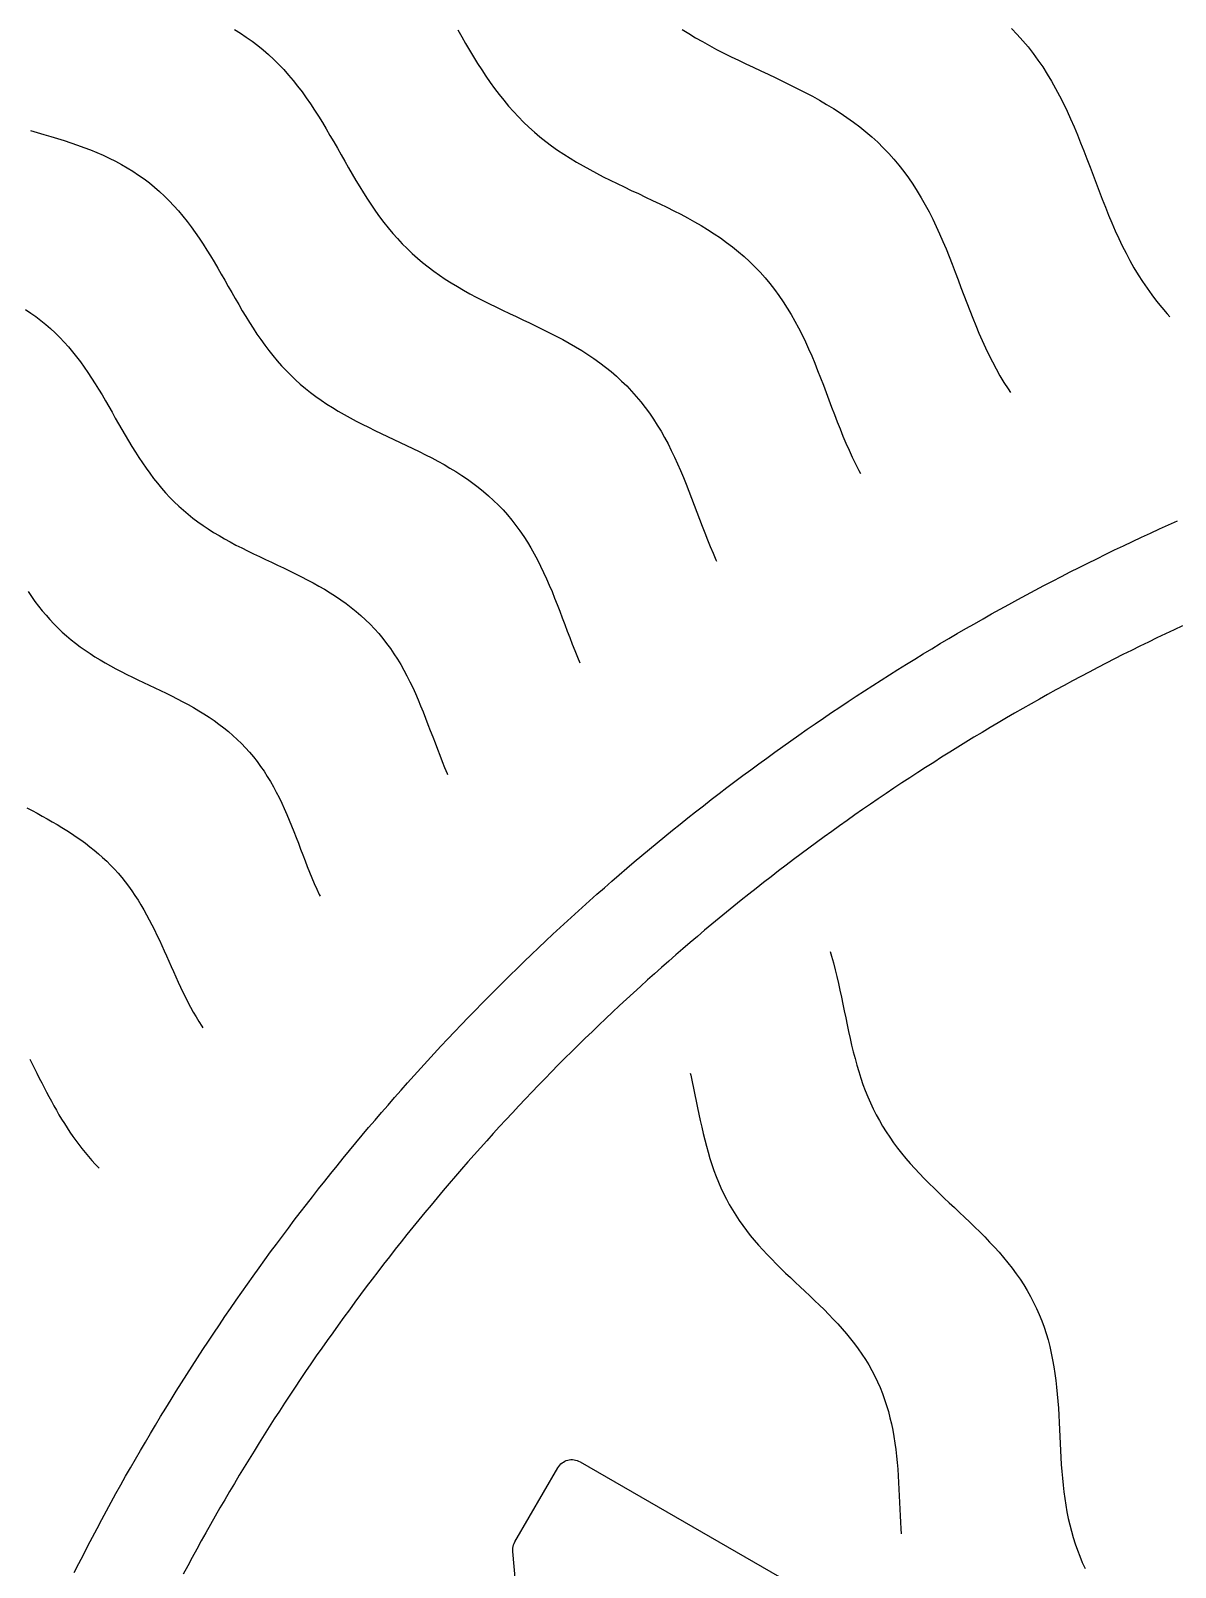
# Model space of a CAD drawing. Header units: millimetres. Extents: x -17.8 to 17.8, y -17.8 to 17.8.
# Drawn here: x 3.286 to 5.396, y 1.893 to 4.726 of the extents above; entities that cross this region are included whole.
import ezdxf

# ---------------------------------------------------------------- set-up
doc = ezdxf.new("R2010")
doc.units = ezdxf.units.MM
for name, color, linetype in [('ALTIN', 2, 'Continuous'), ('DOKU', 8, 'Continuous'), ('KESIM', 1, 'Continuous')]:
    doc.layers.add(name, color=color, linetype=linetype)

msp = doc.modelspace()

# ---------------------------------------------------------------- linework, layer by layer
at = {"layer": 'ALTIN'}
for points in [[(3.366, 1.8832), (3.3742, 1.8995), (3.3826, 1.9157), (3.3909, 1.932), (3.3994, 1.9481), (3.4079, 1.9643), (3.4166, 1.9804), (3.4252, 1.9964), (3.434, 2.0125), (3.4428, 2.0284), (3.4517, 2.0444), (3.4606, 2.0603), (3.4697, 2.0762), (3.4787, 2.092), (3.4879, 2.1078), (3.4971, 2.1235), (3.5064, 2.1393), (3.5158, 2.1549), (3.5252, 2.1705), (3.5348, 2.1861), (3.5443, 2.2017), (3.554, 2.2172), (3.5637, 2.2326), (3.5735, 2.2481), (3.5833, 2.2634), (3.5932, 2.2788), (3.6032, 2.2941), (3.6132, 2.3093), (3.6233, 2.3245), (3.6335, 2.3397), (3.6437, 2.3548), (3.6541, 2.3698), (3.6644, 2.3849), (3.6749, 2.3998), (3.6854, 2.4148), (3.6959, 2.4297), (3.7066, 2.4445), (3.7173, 2.4593), (3.728, 2.474), (3.7389, 2.4887), (3.7498, 2.5034), (3.7607, 2.518), (3.7717, 2.5326), (3.7828, 2.5471), (3.794, 2.5615), (3.8052, 2.5759), (3.8164, 2.5903), (3.8278, 2.6046), (3.8392, 2.6189), (3.8506, 2.6331), (3.8621, 2.6472), (3.8737, 2.6614), (3.8854, 2.6754), (3.8971, 2.6894), (3.9088, 2.7034), (3.9207, 2.7173), (3.9325, 2.7311), (3.9445, 2.745), (3.9565, 2.7587), (3.9686, 2.7724), (3.9807, 2.786), (3.9929, 2.7996), (4.0051, 2.8132), (4.0174, 2.8267), (4.0298, 2.8401), (4.0422, 2.8535), (4.0547, 2.8668), (4.0672, 2.8801), (4.0798, 2.8933), (4.0925, 2.9065), (4.1052, 2.9196), (4.118, 2.9326), (4.1308, 2.9456), (4.1437, 2.9585), (4.1566, 2.9714), (4.1696, 2.9842), (4.1826, 2.997), (4.1957, 3.0097), (4.2089, 3.0224), (4.2221, 3.035), (4.2354, 3.0475), (4.2487, 3.06), (4.2621, 3.0724), (4.2755, 3.0848), (4.289, 3.0971), (4.3026, 3.1093), (4.3162, 3.1215), (4.3298, 3.1336), (4.3435, 3.1457), (4.3572, 3.1577), (4.3711, 3.1697), (4.3849, 3.1815), (4.3988, 3.1934), (4.4128, 3.2051), (4.4268, 3.2168), (4.4408, 3.2285), (4.455, 3.2401), (4.4691, 3.2516), (4.4833, 3.263), (4.4976, 3.2744), (4.5119, 3.2858), (4.5263, 3.297), (4.5407, 3.3082), (4.5551, 3.3194), (4.5696, 3.3305), (4.5842, 3.3415), (4.5988, 3.3524), (4.6135, 3.3633), (4.6282, 3.3742), (4.6429, 3.3849), (4.6577, 3.3956), (4.6725, 3.4063), (4.6874, 3.4168), (4.7024, 3.4273), (4.7173, 3.4378), (4.7324, 3.4481), (4.7474, 3.4585), (4.7625, 3.4687), (4.7777, 3.4789), (4.7929, 3.489), (4.8081, 3.499), (4.8234, 3.509), (4.8388, 3.5189), (4.8541, 3.5287), (4.8696, 3.5385), (4.885, 3.5482), (4.9005, 3.5579), (4.9161, 3.5674), (4.9317, 3.577), (4.9473, 3.5864), (4.9629, 3.5958), (4.9787, 3.6051), (4.9944, 3.6143), (5.0102, 3.6235), (5.026, 3.6325), (5.0419, 3.6416), (5.0578, 3.6505), (5.0738, 3.6594), (5.0897, 3.6682), (5.1058, 3.677), (5.1218, 3.6856), (5.1379, 3.6943), (5.1541, 3.7028), (5.1702, 3.7113), (5.1865, 3.7196), (5.2027, 3.728), (5.219, 3.7362), (5.2353, 3.7444), (5.2517, 3.7525), (5.2681, 3.7606), (5.2845, 3.7685), (5.3009, 3.7764), (5.3174, 3.7842), (5.334, 3.792), (5.3505, 3.7997), (5.3671, 3.8073), (5.3838, 3.8148), (5.4004, 3.8223)], [(5.41, 3.6289), (5.3942, 3.6214), (5.3784, 3.614), (5.3627, 3.6064), (5.347, 3.5988), (5.3313, 3.5911), (5.3156, 3.5833), (5.3, 3.5755), (5.2844, 3.5676), (5.2689, 3.5596), (5.2534, 3.5516), (5.2379, 3.5435), (5.2224, 3.5353), (5.207, 3.5271), (5.1917, 3.5188), (5.1763, 3.5104), (5.161, 3.502), (5.1458, 3.4935), (5.1305, 3.4849), (5.1153, 3.4763), (5.1002, 3.4676), (5.0851, 3.4588), (5.07, 3.45), (5.055, 3.4411), (5.04, 3.4321), (5.025, 3.4231), (5.0101, 3.414), (4.9952, 3.4048), (4.9804, 3.3956), (4.9656, 3.3863), (4.9509, 3.3769), (4.9361, 3.3675), (4.9215, 3.358), (4.9068, 3.3485), (4.8922, 3.3389), (4.8777, 3.3292), (4.8632, 3.3195), (4.8487, 3.3097), (4.8343, 3.2998), (4.8199, 3.2899), (4.8056, 3.2799), (4.7913, 3.2698), (4.7771, 3.2597), (4.7629, 3.2495), (4.7487, 3.2393), (4.7346, 3.229), (4.7205, 3.2186), (4.7065, 3.2082), (4.6925, 3.1977), (4.6786, 3.1872), (4.6647, 3.1766), (4.6509, 3.1659), (4.6371, 3.1552), (4.6233, 3.1444), (4.6097, 3.1336), (4.596, 3.1227), (4.5824, 3.1117), (4.5688, 3.1007), (4.5553, 3.0896), (4.5419, 3.0784), (4.5285, 3.0672), (4.5151, 3.056), (4.5018, 3.0447), (4.4885, 3.0333), (4.4753, 3.0219), (4.4622, 3.0104), (4.4491, 2.9988), (4.436, 2.9872), (4.423, 2.9756), (4.41, 2.9638), (4.3971, 2.9521), (4.3843, 2.9402), (4.3715, 2.9283), (4.3587, 2.9164), (4.346, 2.9044), (4.3334, 2.8923), (4.3208, 2.8802), (4.3082, 2.8681), (4.2958, 2.8559), (4.2833, 2.8436), (4.2709, 2.8313), (4.2586, 2.8189), (4.2463, 2.8064), (4.2341, 2.794), (4.222, 2.7814), (4.2099, 2.7688), (4.1978, 2.7562), (4.1858, 2.7435), (4.1739, 2.7307), (4.162, 2.7179), (4.1501, 2.7051), (4.1384, 2.6922), (4.1266, 2.6792), (4.115, 2.6662), (4.1034, 2.6531), (4.0918, 2.64), (4.0803, 2.6269), (4.0689, 2.6137), (4.0575, 2.6004), (4.0462, 2.5871), (4.035, 2.5737), (4.0238, 2.5603), (4.0126, 2.5469), (4.0015, 2.5334), (3.9905, 2.5198), (3.9795, 2.5062), (3.9686, 2.4925), (3.9578, 2.4789), (3.947, 2.4651), (3.9363, 2.4513), (3.9256, 2.4375), (3.915, 2.4236), (3.9045, 2.4097), (3.894, 2.3957), (3.8836, 2.3817), (3.8732, 2.3676), (3.8629, 2.3535), (3.8527, 2.3393), (3.8425, 2.3251), (3.8324, 2.3109), (3.8223, 2.2966), (3.8123, 2.2823), (3.8024, 2.2679), (3.7925, 2.2535), (3.7827, 2.239), (3.773, 2.2245), (3.7633, 2.21), (3.7537, 2.1954), (3.7442, 2.1807), (3.7347, 2.1661), (3.7253, 2.1513), (3.7159, 2.1366), (3.7066, 2.1218), (3.6974, 2.107), (3.6882, 2.0921), (3.6791, 2.0772), (3.6701, 2.0622), (3.6611, 2.0472), (3.6522, 2.0322), (3.6434, 2.0171), (3.6346, 2.002), (3.6259, 1.9869), (3.6173, 1.9717), (3.6087, 1.9564), (3.6002, 1.9412), (3.5918, 1.9259), (3.5834, 1.9105), (3.5751, 1.8952), (3.5669, 1.8798)], [(4.1921, 1.7282), (4.1748, 1.9217), (4.1747, 1.9247), (4.1749, 1.9278), (4.1754, 1.9308), (4.1762, 1.9337), (4.1774, 1.9366), (4.1787, 1.9393), (4.2578, 2.0762), (4.2594, 2.0787), (4.2612, 2.081), (4.2632, 2.0831), (4.2655, 2.085), (4.2679, 2.0867), (4.2705, 2.0881), (4.2732, 2.0893), (4.276, 2.0902), (4.2789, 2.0908), (4.2818, 2.0911), (4.2847, 2.0912), (4.2877, 2.0909), (4.2906, 2.0904), (4.2934, 2.0896), (4.2961, 2.0885), (4.2987, 2.0872), (4.9223, 1.7272)]]:
    msp.add_lwpolyline(points, dxfattribs=at)
at = {"layer": 'DOKU'}
for points in [[(3.6612, 4.7284), (3.6723, 4.7215), (3.6832, 4.7143), (3.6939, 4.7068), (3.7043, 4.6988), (3.7144, 4.6906), (3.7242, 4.682), (3.7338, 4.6731), (3.7431, 4.6638), (3.7522, 4.6543), (3.761, 4.6444), (3.7695, 4.6342), (3.7778, 4.6238), (3.7859, 4.6131), (3.7938, 4.6022), (3.8014, 4.5911), (3.8089, 4.5797), (3.8163, 4.5683), (3.8235, 4.5566), (3.8305, 4.5449), (3.8375, 4.533), (3.8444, 4.5211), (3.8512, 4.5092), (3.858, 4.4973), (3.8648, 4.4853), (3.8716, 4.4735), (3.8785, 4.4617), (3.8854, 4.4499), (3.8923, 4.4383), (3.8994, 4.4269), (3.9066, 4.4156), (3.9139, 4.4045), (3.9215, 4.3936), (3.9291, 4.3829), (3.937, 4.3725), (3.9451, 4.3623), (3.9534, 4.3524), (3.962, 4.3427), (3.9707, 4.3333), (3.9798, 4.3242), (3.9891, 4.3153), (3.9986, 4.3068), (4.0084, 4.2985), (4.0185, 4.2905), (4.0288, 4.2827), (4.0393, 4.2752), (4.0501, 4.2679), (4.0612, 4.2609), (4.0724, 4.2541), (4.0839, 4.2475), (4.0955, 4.241), (4.1073, 4.2347), (4.1193, 4.2286), (4.1314, 4.2225), (4.1436, 4.2166), (4.1559, 4.2107), (4.1683, 4.2048), (4.1807, 4.199), (4.1931, 4.1931), (4.2056, 4.1873), (4.218, 4.1813), (4.2303, 4.1753), (4.2426, 4.1692), (4.2548, 4.1629), (4.2668, 4.1565), (4.2787, 4.1499), (4.2904, 4.1432), (4.3019, 4.1362), (4.3132, 4.1289), (4.3242, 4.1215), (4.335, 4.1138), (4.3455, 4.1058), (4.3558, 4.0975), (4.3657, 4.0889), (4.3754, 4.0801), (4.3847, 4.071), (4.3937, 4.0615), (4.4024, 4.0518), (4.4108, 4.0418), (4.4189, 4.0314), (4.4266, 4.0209), (4.4341, 4.01), (4.4412, 3.9989), (4.448, 3.9875), (4.4546, 3.9759), (4.4609, 3.9641), (4.467, 3.9521), (4.4728, 3.9399), (4.4785, 3.9275), (4.4839, 3.915), (4.4892, 3.9024), (4.4943, 3.8897), (4.4994, 3.8769), (4.5043, 3.8641), (4.5092, 3.8512), (4.5141, 3.8384), (4.5189, 3.8255), (4.5238, 3.8127), (4.5287, 3.8), (4.5336, 3.7874), (4.5387, 3.7748), (4.5439, 3.7624), (4.5493, 3.7501), (4.5504, 3.7476)], [(4.0734, 4.7274), (4.0805, 4.7149), (4.0877, 4.7024), (4.095, 4.6901), (4.1024, 4.6779), (4.1098, 4.6658), (4.1174, 4.6539), (4.1252, 4.6422), (4.1331, 4.6307), (4.1412, 4.6195), (4.1495, 4.6085), (4.158, 4.5977), (4.1668, 4.5872), (4.1758, 4.577), (4.185, 4.5671), (4.1945, 4.5575), (4.2043, 4.5482), (4.2144, 4.5392), (4.2247, 4.5304), (4.2353, 4.522), (4.2462, 4.5138), (4.2573, 4.5059), (4.2687, 4.4983), (4.2803, 4.4908), (4.2922, 4.4836), (4.3042, 4.4767), (4.3165, 4.4699), (4.329, 4.4632), (4.3416, 4.4567), (4.3543, 4.4504), (4.3672, 4.4441), (4.3802, 4.4379), (4.3932, 4.4317), (4.4063, 4.4256), (4.4194, 4.4194), (4.4325, 4.4132), (4.4456, 4.407), (4.4586, 4.4006), (4.4715, 4.3942), (4.4844, 4.3876), (4.497, 4.3808), (4.5096, 4.3739), (4.5219, 4.3667), (4.534, 4.3594), (4.5459, 4.3518), (4.5575, 4.3439), (4.5689, 4.3357), (4.58, 4.3273), (4.5908, 4.3186), (4.6013, 4.3096), (4.6115, 4.3003), (4.6213, 4.2906), (4.6308, 4.2807), (4.64, 4.2704), (4.6488, 4.2599), (4.6573, 4.249), (4.6655, 4.2378), (4.6733, 4.2264), (4.6809, 4.2147), (4.6881, 4.2027), (4.695, 4.1905), (4.7017, 4.178), (4.7081, 4.1653), (4.7142, 4.1525), (4.7201, 4.1395), (4.7259, 4.1263), (4.7315, 4.113), (4.7369, 4.0996), (4.7422, 4.0861), (4.7474, 4.0726), (4.7525, 4.0591), (4.7576, 4.0455), (4.7627, 4.032), (4.7679, 4.0185), (4.773, 4.0051), (4.7783, 3.9917), (4.7836, 3.9785), (4.7891, 3.9654), (4.7948, 3.9525), (4.8006, 3.9397), (4.8066, 3.9271), (4.8128, 3.9148), (4.8157, 3.9094)], [(4.4872, 4.7286), (4.4995, 4.7208), (4.5119, 4.7132), (4.5246, 4.7059), (4.5375, 4.6987), (4.5506, 4.6917), (4.5639, 4.6849), (4.5773, 4.6782), (4.5908, 4.6716), (4.6044, 4.6651), (4.6181, 4.6586), (4.6319, 4.6522), (4.6457, 4.6457), (4.6595, 4.6392), (4.6732, 4.6326), (4.6869, 4.6259), (4.7005, 4.6191), (4.714, 4.6122), (4.7273, 4.6051), (4.7404, 4.5978), (4.7534, 4.5903), (4.7661, 4.5826), (4.7787, 4.5746), (4.7909, 4.5663), (4.8029, 4.5577), (4.8145, 4.5489), (4.8259, 4.5397), (4.8369, 4.5302), (4.8476, 4.5204), (4.8579, 4.5103), (4.8679, 4.4999), (4.8776, 4.4891), (4.8868, 4.478), (4.8958, 4.4665), (4.9044, 4.4548), (4.9126, 4.4428), (4.9205, 4.4305), (4.9281, 4.4179), (4.9354, 4.405), (4.9424, 4.3919), (4.9491, 4.3786), (4.9556, 4.3651), (4.9618, 4.3514), (4.9679, 4.3376), (4.9737, 4.3236), (4.9794, 4.3095), (4.985, 4.2953), (4.9905, 4.2811), (4.9959, 4.2669), (5.0012, 4.2526), (5.0066, 4.2384), (5.012, 4.2242), (5.0174, 4.2101), (5.0229, 4.1961), (5.0286, 4.1822), (5.0343, 4.1685), (5.0402, 4.1549), (5.0464, 4.1414), (5.0527, 4.1282), (5.0592, 4.1152), (5.0661, 4.1024), (5.0731, 4.0899), (5.0805, 4.0775), (5.0882, 4.0655), (5.0925, 4.0591)], [(5.0945, 4.73), (5.105, 4.719), (5.1151, 4.7077), (5.1249, 4.6961), (5.1342, 4.6841), (5.1432, 4.6718), (5.1519, 4.6592), (5.1602, 4.6462), (5.1681, 4.633), (5.1758, 4.6196), (5.1831, 4.6058), (5.1902, 4.5919), (5.1969, 4.5777), (5.2035, 4.5633), (5.2098, 4.5488), (5.216, 4.5342), (5.2219, 4.5194), (5.2278, 4.5045), (5.2335, 4.4896), (5.2392, 4.4747), (5.2448, 4.4598), (5.2505, 4.4448), (5.2561, 4.43), (5.2618, 4.4152), (5.2676, 4.4005), (5.2735, 4.3859), (5.2795, 4.3715), (5.2857, 4.3572), (5.2921, 4.3432), (5.2988, 4.3293), (5.3057, 4.3156), (5.3128, 4.3022), (5.3202, 4.2891), (5.328, 4.2761), (5.336, 4.2635), (5.3444, 4.2511), (5.3531, 4.239), (5.3621, 4.2272), (5.3715, 4.2156), (5.3813, 4.2043), (5.3864, 4.1987)], [(3.285, 4.5422), (3.2975, 4.5386), (3.31, 4.5349), (3.3224, 4.5312), (3.3349, 4.5274), (3.3472, 4.5235), (3.3595, 4.5195), (3.3717, 4.5153), (3.3838, 4.5109), (3.3957, 4.5063), (3.4075, 4.5014), (3.4191, 4.4964), (3.4305, 4.491), (3.4418, 4.4854), (3.4528, 4.4795), (3.4636, 4.4733), (3.4741, 4.4668), (3.4845, 4.4599), (3.4946, 4.4528), (3.5044, 4.4453), (3.5139, 4.4375), (3.5233, 4.4293), (3.5323, 4.4209), (3.5411, 4.4122), (3.5497, 4.4031), (3.558, 4.3938), (3.5661, 4.3842), (3.5739, 4.3743), (3.5816, 4.3642), (3.589, 4.3539), (3.5963, 4.3433), (3.6034, 4.3326), (3.6103, 4.3217), (3.6171, 4.3107), (3.6238, 4.2996), (3.6304, 4.2884), (3.6369, 4.2772), (3.6434, 4.2659), (3.6498, 4.2546), (3.6563, 4.2433), (3.6627, 4.2321), (3.6692, 4.2209), (3.6757, 4.2098), (3.6823, 4.1988), (3.689, 4.188), (3.6958, 4.1773), (3.7027, 4.1668), (3.7098, 4.1565), (3.7171, 4.1464), (3.7246, 4.1365), (3.7322, 4.1269), (3.7401, 4.1175), (3.7482, 4.1084), (3.7565, 4.0995), (3.765, 4.0908), (3.7738, 4.0825), (3.7828, 4.0744), (3.7921, 4.0665), (3.8016, 4.0589), (3.8114, 4.0516), (3.8214, 4.0445), (3.8316, 4.0376), (3.842, 4.031), (3.8526, 4.0245), (3.8635, 4.0183), (3.8745, 4.0122), (3.8857, 4.0062), (3.897, 4.0004), (3.9084, 3.9947), (3.92, 3.989), (3.9316, 3.9834), (3.9434, 3.9779), (3.9551, 3.9724), (3.9669, 3.9669), (3.9786, 3.9613), (3.9904, 3.9557), (4.002, 3.95), (4.0137, 3.9442), (4.0252, 3.9383), (4.0365, 3.9322), (4.0478, 3.926), (4.0588, 3.9196), (4.0697, 3.913), (4.0804, 3.9061), (4.0909, 3.8991), (4.1011, 3.8918), (4.111, 3.8842), (4.1207, 3.8764), (4.1301, 3.8683), (4.1393, 3.8599), (4.1481, 3.8513), (4.1566, 3.8423), (4.1649, 3.8331), (4.1728, 3.8237), (4.1804, 3.8139), (4.1877, 3.8039), (4.1948, 3.7936), (4.2015, 3.7831), (4.208, 3.7723), (4.2142, 3.7614), (4.2202, 3.7502), (4.2259, 3.7388), (4.2315, 3.7273), (4.2368, 3.7156), (4.242, 3.7038), (4.247, 3.6918), (4.2518, 3.6798), (4.2566, 3.6677), (4.2613, 3.6556), (4.2659, 3.6434), (4.2705, 3.6312), (4.275, 3.6191), (4.2796, 3.607), (4.2843, 3.5949), (4.289, 3.583), (4.2938, 3.5711), (4.2981, 3.5607)], [(3.276, 4.212), (3.2857, 4.2055), (3.2952, 4.1988), (3.3045, 4.1917), (3.3135, 4.1844), (3.3223, 4.1767), (3.3308, 4.1687), (3.3391, 4.1605), (3.3472, 4.1519), (3.3551, 4.1431), (3.3627, 4.1341), (3.3701, 4.1248), (3.3773, 4.1152), (3.3843, 4.1055), (3.3912, 4.0956), (3.3979, 4.0855), (3.4044, 4.0752), (3.4108, 4.0648), (3.4171, 4.0544), (3.4233, 4.0438), (3.4295, 4.0332), (3.4356, 4.0225), (3.4416, 4.0119), (3.4477, 4.0013), (3.4538, 3.9907), (3.4599, 3.9801), (3.466, 3.9697), (3.4722, 3.9593), (3.4786, 3.9491), (3.485, 3.9391), (3.4915, 3.9292), (3.4982, 3.9194), (3.5051, 3.9099), (3.5121, 3.9006), (3.5193, 3.8915), (3.5267, 3.8826), (3.5344, 3.874), (3.5422, 3.8656), (3.5503, 3.8575), (3.5585, 3.8496), (3.5671, 3.842), (3.5758, 3.8346), (3.5848, 3.8274), (3.594, 3.8205), (3.6034, 3.8138), (3.613, 3.8073), (3.6229, 3.801), (3.6329, 3.795), (3.6431, 3.789), (3.6535, 3.7833), (3.664, 3.7777), (3.6747, 3.7722), (3.6855, 3.7668), (3.6964, 3.7615), (3.7074, 3.7562), (3.7184, 3.751), (3.7295, 3.7458), (3.7406, 3.7406), (3.7517, 3.7354), (3.7628, 3.7301), (3.7738, 3.7247), (3.7847, 3.7192), (3.7956, 3.7136), (3.8063, 3.7079), (3.8169, 3.702), (3.8273, 3.696), (3.8376, 3.6898), (3.8477, 3.6833), (3.8575, 3.6767), (3.8671, 3.6698), (3.8765, 3.6626), (3.8857, 3.6553), (3.8945, 3.6476), (3.9032, 3.6397), (3.9115, 3.6316), (3.9195, 3.6232), (3.9273, 3.6145), (3.9348, 3.6055), (3.942, 3.5963), (3.9489, 3.5869), (3.9555, 3.5772), (3.9619, 3.5673), (3.968, 3.5571), (3.9739, 3.5468), (3.9795, 3.5363), (3.9849, 3.5255), (3.9901, 3.5147), (3.9951, 3.5036), (4, 3.4925), (4.0047, 3.4812), (4.0093, 3.4699), (4.0138, 3.4585), (4.0182, 3.447), (4.0225, 3.4356), (4.0269, 3.4241), (4.0312, 3.4127), (4.0355, 3.4012), (4.0399, 3.3899), (4.0443, 3.3786), (4.0489, 3.3674), (4.0535, 3.3563), (4.0543, 3.3546)], [(3.2806, 3.6918), (3.287, 3.6827), (3.2934, 3.6738), (3.3, 3.6651), (3.3068, 3.6565), (3.3138, 3.6482), (3.321, 3.6401), (3.3284, 3.6323), (3.3359, 3.6246), (3.3437, 3.6172), (3.3517, 3.61), (3.3599, 3.6031), (3.3684, 3.5964), (3.377, 3.5898), (3.3858, 3.5835), (3.3949, 3.5774), (3.4041, 3.5715), (3.4135, 3.5658), (3.4231, 3.5602), (3.4328, 3.5547), (3.4426, 3.5494), (3.4526, 3.5442), (3.4628, 3.5391), (3.473, 3.5341), (3.4832, 3.5291), (3.4936, 3.5242), (3.5039, 3.5193), (3.5143, 3.5143), (3.5247, 3.5094), (3.5351, 3.5043), (3.5454, 3.4993), (3.5556, 3.4941), (3.5658, 3.4888), (3.5758, 3.4834), (3.5857, 3.4778), (3.5955, 3.4721), (3.6051, 3.4662), (3.6145, 3.4602), (3.6238, 3.4539), (3.6328, 3.4474), (3.6416, 3.4407), (3.6502, 3.4337), (3.6585, 3.4265), (3.6666, 3.4191), (3.6744, 3.4115), (3.6819, 3.4035), (3.6892, 3.3954), (3.6963, 3.387), (3.703, 3.3784), (3.7095, 3.3695), (3.7158, 3.3604), (3.7218, 3.3511), (3.7275, 3.3416), (3.7331, 3.3319), (3.7384, 3.322), (3.7435, 3.312), (3.7484, 3.3018), (3.7532, 3.2915), (3.7578, 3.281), (3.7623, 3.2705), (3.7666, 3.2599), (3.7709, 3.2492), (3.7751, 3.2385), (3.7792, 3.2278), (3.7833, 3.217), (3.7874, 3.2063), (3.7915, 3.1956), (3.7957, 3.185), (3.7999, 3.1744), (3.8042, 3.1639), (3.8086, 3.1536), (3.8131, 3.1433), (3.8178, 3.1332), (3.8192, 3.1302)], [(3.2787, 3.2931), (3.288, 3.288), (3.2973, 3.283), (3.3066, 3.2779), (3.3159, 3.2727), (3.325, 3.2675), (3.3341, 3.2622), (3.3432, 3.2568), (3.3521, 3.2512), (3.3609, 3.2456), (3.3696, 3.2398), (3.3781, 3.2338), (3.3865, 3.2277), (3.3947, 3.2214), (3.4027, 3.215), (3.4106, 3.2083), (3.4182, 3.2015), (3.4257, 3.1945), (3.4329, 3.1873), (3.44, 3.1799), (3.4468, 3.1723), (3.4534, 3.1645), (3.4598, 3.1565), (3.466, 3.1483), (3.472, 3.14), (3.4778, 3.1315), (3.4835, 3.1228), (3.4889, 3.114), (3.4942, 3.105), (3.4993, 3.0959), (3.5042, 3.0867), (3.509, 3.0773), (3.5137, 3.0679), (3.5183, 3.0584), (3.5228, 3.0489), (3.5272, 3.0392), (3.5316, 3.0296), (3.5359, 3.0199), (3.5402, 3.0103), (3.5445, 3.0006), (3.5487, 2.991), (3.5531, 2.9814), (3.5574, 2.9718), (3.5618, 2.9624), (3.5663, 2.953), (3.5709, 2.9436), (3.5756, 2.9344), (3.5804, 2.9253), (3.5854, 2.9164), (3.5905, 2.9075), (3.5957, 2.8988), (3.6012, 2.8902), (3.603, 2.8875)], [(4.7598, 3.0283), (4.7624, 3.0194), (4.7659, 3.007), (4.7691, 2.9946), (4.7722, 2.982), (4.7751, 2.9694), (4.7779, 2.9567), (4.7807, 2.944), (4.7833, 2.9312), (4.7859, 2.9185), (4.7886, 2.9058), (4.7912, 2.8931), (4.7939, 2.8805), (4.7967, 2.8679), (4.7996, 2.8554), (4.8026, 2.8431), (4.8058, 2.8308), (4.8091, 2.8187), (4.8127, 2.8067), (4.8165, 2.7948), (4.8205, 2.7831), (4.8248, 2.7716), (4.8294, 2.7602), (4.8343, 2.749), (4.8394, 2.738), (4.8449, 2.7272), (4.8507, 2.7165), (4.8567, 2.706), (4.8631, 2.6957), (4.8698, 2.6855), (4.8768, 2.6755), (4.8841, 2.6657), (4.8917, 2.656), (4.8996, 2.6464), (4.9077, 2.637), (4.9161, 2.6277), (4.9247, 2.6185), (4.9335, 2.6094), (4.9424, 2.6003), (4.9516, 2.5914), (4.9608, 2.5824), (4.9702, 2.5735), (4.9796, 2.5647), (4.9891, 2.5558), (4.9985, 2.5469), (5.008, 2.538), (5.0174, 2.529), (5.0268, 2.52), (5.036, 2.5109), (5.0451, 2.5017), (5.0541, 2.4924), (5.0629, 2.483), (5.0714, 2.4735), (5.0797, 2.4638), (5.0878, 2.454), (5.0955, 2.4441), (5.103, 2.434), (5.1101, 2.4237), (5.1169, 2.4133), (5.1234, 2.4027), (5.1295, 2.3919), (5.1352, 2.3809), (5.1405, 2.3698), (5.1455, 2.3585), (5.1501, 2.347), (5.1544, 2.3354), (5.1582, 2.3236), (5.1618, 2.3117), (5.1649, 2.2996), (5.1678, 2.2873), (5.1703, 2.275), (5.1725, 2.2625), (5.1745, 2.2499), (5.1762, 2.2372), (5.1776, 2.2245), (5.1789, 2.2116), (5.1799, 2.1987), (5.1808, 2.1858), (5.1816, 2.1728), (5.1823, 2.1598), (5.183, 2.1469), (5.1836, 2.1339), (5.1842, 2.1209), (5.1848, 2.108), (5.1855, 2.0951), (5.1863, 2.0822), (5.1872, 2.0695), (5.1882, 2.0568), (5.1894, 2.0442), (5.1909, 2.0317), (5.1925, 2.0193), (5.1944, 2.007), (5.1966, 1.9948), (5.199, 1.9827), (5.2017, 1.9708), (5.2048, 1.9589), (5.2082, 1.9473), (5.2119, 1.9357), (5.2159, 1.9242), (5.2203, 1.9129), (5.225, 1.9017), (5.23, 1.8906)], [(3.2837, 2.8294), (3.2881, 2.8208), (3.2926, 2.8121), (3.297, 2.8035), (3.3014, 2.7948), (3.3058, 2.7862), (3.3102, 2.7776), (3.3146, 2.769), (3.3191, 2.7605), (3.3237, 2.752), (3.3283, 2.7436), (3.333, 2.7353), (3.3377, 2.7271), (3.3426, 2.7189), (3.3476, 2.7108), (3.3527, 2.7029), (3.3579, 2.695), (3.3632, 2.6872), (3.3687, 2.6796), (3.3743, 2.6721), (3.3801, 2.6646), (3.386, 2.6573), (3.392, 2.6501), (3.3981, 2.643), (3.4044, 2.636), (3.4109, 2.6291), (3.4115, 2.6284)], [(4.5018, 2.804), (4.5027, 2.8), (4.5054, 2.788), (4.508, 2.776), (4.5105, 2.764), (4.5129, 2.752), (4.5154, 2.74), (4.5179, 2.7281), (4.5205, 2.7162), (4.5231, 2.7043), (4.5258, 2.6926), (4.5287, 2.6809), (4.5316, 2.6693), (4.5348, 2.6579), (4.5382, 2.6466), (4.5418, 2.6354), (4.5456, 2.6244), (4.5496, 2.6135), (4.5539, 2.6028), (4.5585, 2.5922), (4.5634, 2.5818), (4.5685, 2.5716), (4.574, 2.5615), (4.5797, 2.5516), (4.5857, 2.5419), (4.5921, 2.5323), (4.5987, 2.5229), (4.6055, 2.5136), (4.6127, 2.5045), (4.6201, 2.4955), (4.6278, 2.4866), (4.6357, 2.4778), (4.6438, 2.4691), (4.6521, 2.4605), (4.6605, 2.452), (4.6691, 2.4436), (4.6778, 2.4351), (4.6867, 2.4267), (4.6956, 2.4184), (4.7045, 2.41), (4.7134, 2.4016), (4.7224, 2.3932), (4.7312, 2.3847), (4.7401, 2.3762), (4.7488, 2.3677), (4.7574, 2.359), (4.7658, 2.3502), (4.7741, 2.3414), (4.7821, 2.3324), (4.79, 2.3233), (4.7975, 2.3141), (4.8049, 2.3047), (4.8119, 2.2952), (4.8186, 2.2855), (4.825, 2.2756), (4.8311, 2.2656), (4.8369, 2.2555), (4.8423, 2.2451), (4.8473, 2.2346), (4.852, 2.224), (4.8564, 2.2132), (4.8604, 2.2022), (4.864, 2.1911), (4.8673, 2.1798), (4.8703, 2.1684), (4.873, 2.1569), (4.8754, 2.1452), (4.8775, 2.1335), (4.8793, 2.1216), (4.8809, 2.1096), (4.8823, 2.0976), (4.8835, 2.0855), (4.8845, 2.0733), (4.8853, 2.0611), (4.8861, 2.0489), (4.8867, 2.0366), (4.8873, 2.0244), (4.8879, 2.0121), (4.8885, 1.9999), (4.8891, 1.9877), (4.8897, 1.9756), (4.8904, 1.9635), (4.8911, 1.9544)]]:
    msp.add_lwpolyline(points, dxfattribs=at)
at = {"layer": 'KESIM'}
msp.add_circle((0, 0), 17.8, dxfattribs=at)

doc.saveas('drawing.dxf')
